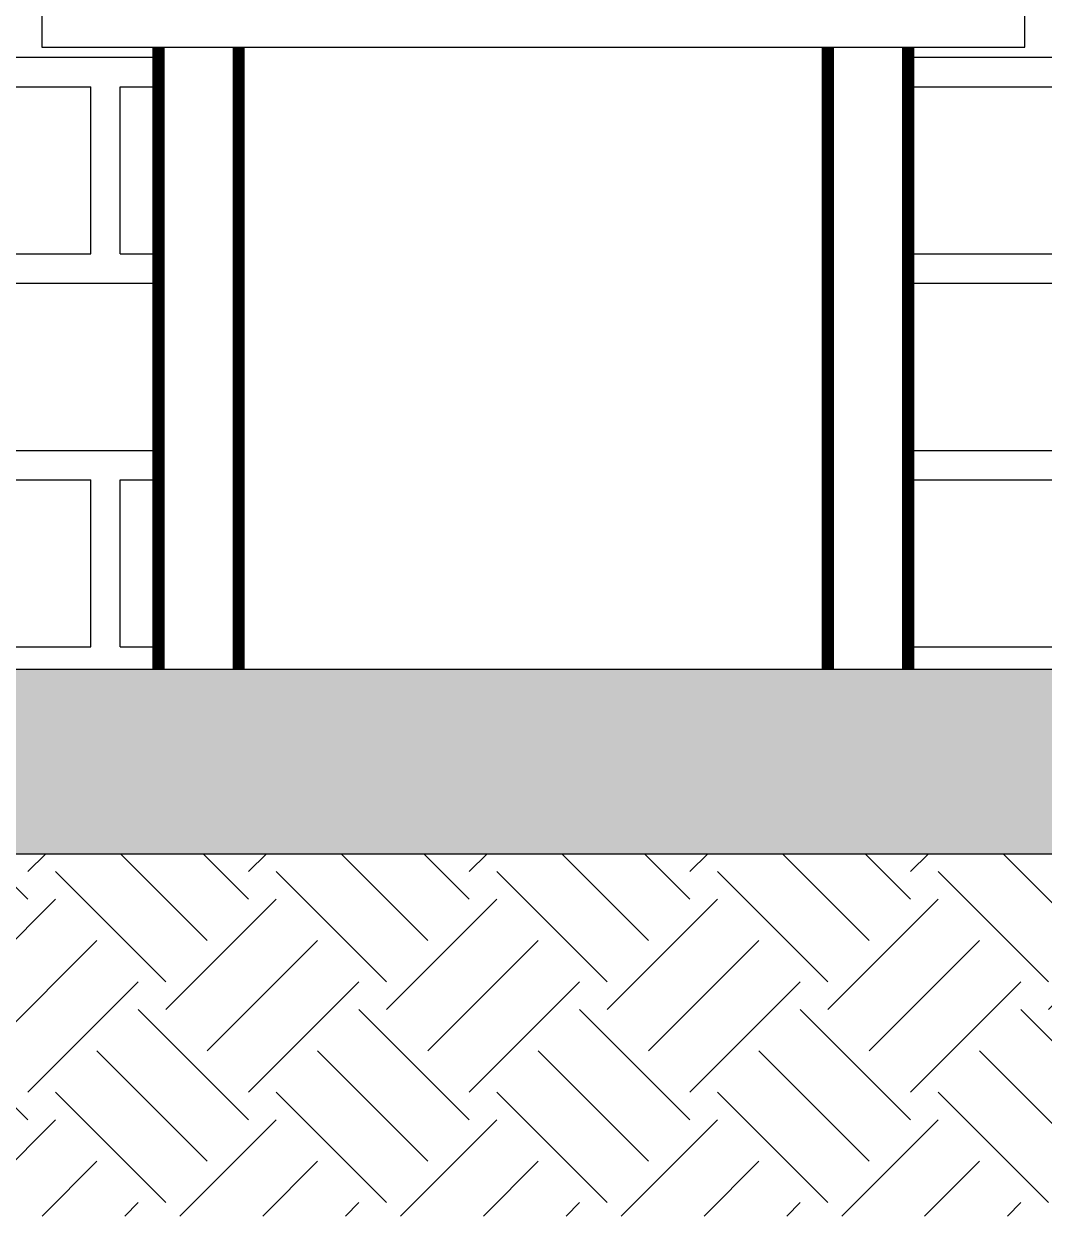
# Model space of a CAD drawing. Header units: millimetres. Extents: x 6561.5 to 6624.8, y 613.4 to 641.4.
# Drawn here: x 6610.254 to 6611.085, y 624.642 to 625.612 of the extents above; entities that cross this region are included whole.
import ezdxf

# ---------------------------------------------------------------- set-up
doc = ezdxf.new("R2010")
doc.units = ezdxf.units.MM
doc.layers.add('01-HATCH', color=8, linetype='Continuous')
doc.layers.add('A-WALL', color=7, linetype='Continuous', lineweight=5)

msp = doc.modelspace()

# ---------------------------------------------------------------- hatches: boundary and pattern name
at = {"layer": '01-HATCH', "transparency": 33554687}
h = msp.add_hatch(dxfattribs=at)
h.set_pattern_fill('BRICKS', color=256, scale=0.8, pattern_type=2)
h.set_pattern_definition([(0, (62.33247, -0.81514), (0.2, 0.16), [0.376, -0.024]), (0, (62.33247, -0.67914), (0.2, 0.16), [0.376, -0.024]), (90, (62.33247, -0.81514), (-0.2, 0.16), [0.136, -0.184]), (90, (62.30847, -0.81514), (-0.2, 0.16), [0.136, -0.184])])
h.paths.add_polyline_path([(6612.6428, 626.0866), (6612.6428, 625.0866), (6609.4428, 625.0866), (6609.4428, 626.0866)])
at = {"layer": '01-HATCH'}
h = msp.add_hatch(dxfattribs=at)
h.set_pattern_fill('EARTH', color=251, scale=0.02, angle=45)
h.set_pattern_definition([(45, (189.37433, 43.54023), (0, 0.1796051224), [0.127, -0.127]), (45, (189.34066, 43.5739), (0, 0.1796051224), [0.127, -0.127]), (45, (189.30698, 43.60758), (0, 0.1796051224), [0.127, -0.127]), (135, (189.30698, 43.63003), (-0.1796051224, 0), [0.127, -0.127]), (135, (189.34066, 43.66371), (-0.1796051224, 0), [0.127, -0.127]), (135, (189.37433, 43.69738), (-0.1796051224, 0), [0.127, -0.127])])
h.paths.add_polyline_path([(6608.7928, 624.64173), (6608.7928, 624.9866), (6609.2928, 624.9866), (6609.2928, 624.9366), (6612.7928, 624.9366), (6612.7928, 624.9866), (6613.41656, 624.9866), (6613.41656, 624.64173)])

# ---------------------------------------------------------------- linework, layer by layer
at = {"layer": 'A-WALL'}
msp.add_lwpolyline([(6609.4428, 625.0866), (6609.4428, 626.0866), (6612.6428, 626.0866), (6612.6428, 625.0866)], close=True, dxfattribs=at)

# ---------------------------------------------------------------- next in the draw order: wipeouts: each hides what was drawn before it
msp.add_wipeout([(6610.97401, 625.0866), (6610.3638, 625.0866), (6610.3638, 625.59317), (6610.2689, 625.59317), (6610.2689, 627.0866), (6611.0689, 627.0866), (6611.0689, 625.59317), (6610.97401, 625.59317)])

# ---------------------------------------------------------------- next in the draw order: hatches: boundary and pattern name
at = {"layer": '01-HATCH'}
h = msp.add_hatch(dxfattribs=at)
h.set_pattern_fill('SAND', color=256, scale=0.2, pattern_type=2)
h.set_pattern_definition([(0, (-498681.52342, -9966840.78506), (0.118, 0.086), [0, -0.048, 0, -0.064, 0, -0.112]), (10, (-498681.44142, -9966840.69306), (0.0661774057778, 0.1660137071585), [0, -0.124, 0, -0.028, 0, -0.106]), (20, (-498681.50942, -9966840.71306), (0.0421480337246, 0.1941224954846), [0, -0.086, 0, -0.058, 0, -0.126]), (30, (-498681.43142, -9966840.73306), (0.0047461339179, 0.1597794549147), [0, -0.112, 0, -0.142, 0, -0.102]), (40, (-498681.46542, -9966840.75306), (0.05601672004355, 0.1697118943255), [0, -0.082, 0, -0.066, 0, -0.114]), (50, (-498681.38142, -9966840.77306), (-0.0308167637482, 0.1250692890844), [0, -0.024, 0, -0.158, 0, -0.094]), (60, (-498681.41942, -9966840.79306), (-0.0300474041071, 0.215956369451), [0, -0.03, 0, -0.094, 0, -0.108]), (70, (-498681.46742, -9966840.81306), (-0.05635394849964, 0.1141588038151), [0, -0.056, 0, -0.064, 0, -0.146]), (80, (-498681.45342, -9966840.83306), (-0.06837534653576, 0.1420310247309), [0, -0.072, 0, -0.086]), (90, (-498681.36742, -9966840.85306), (-0.134, 0.092), [0, -0.11, 0, -0.062, 0, -0.146]), (100, (-498681.53542, -9966840.83306), (-0.1211788179787, 0.0537744741795), [0, -0.056, 0, -0.116, 0, -0.132]), (110, (-498681.51542, -9966840.81306), (-0.1254489196383, 0.0990685043875), [0, -0.096, 0, -0.076, 0, -0.106]), (120, (-498681.49542, -9966840.79306), (-0.1783871500693, 0.0609756073374), [0, -0.132, 0, -0.042, 0, -0.152]), (130, (-498681.47542, -9966840.77306), (-0.1321306924118, -0.001216602966), [0, -0.076, 0, -0.028, 0, -0.156]), (140, (-498681.45542, -9966840.75306), (-0.2077676028146, -0.0266950036648), [0, -0.022, 0, -0.116, 0, -0.096]), (150, (-498681.43542, -9966840.73306), (-0.1607986928012, -0.0665115057223), [0, -0.056, 0, -0.066, 0, -0.128]), (160, (-498681.41542, -9966840.71306), (-0.1979019725283, -0.111008149563), [0, -0.118, 0, -0.048, 0, -0.082]), (170, (-498681.39542, -9966840.69306), (-0.0969581933443, -0.1006931414914), [0, -0.076, 0, -0.044, 0, -0.154])])
h.paths.add_polyline_path([(6609.31465, 624.9366), (6609.31465, 625.0866), (6612.7928, 625.0866), (6612.7928, 624.9366)])

# ---------------------------------------------------------------- next in the draw order: linework, layer by layer
for points in [[(6611.0689, 627.0866), (6610.2689, 627.0866), (6610.2689, 625.59317), (6611.0689, 625.59317)], [(6609.2928, 624.9366), (6612.7928, 624.9366), (6612.7928, 625.0866), (6609.2928, 625.0866)]]:
    msp.add_lwpolyline(points, close=True)
at = {"const_width": 0.01}
for points in [[(6610.3638, 625.59317), (6610.3638, 625.0866)], [(6610.42909, 625.59317), (6610.42909, 625.0866)], [(6610.90871, 625.59317), (6610.90871, 625.0866)], [(6610.97401, 625.59317), (6610.97401, 625.0866)]]:
    msp.add_lwpolyline(points, dxfattribs=at)

doc.saveas('drawing.dxf')
